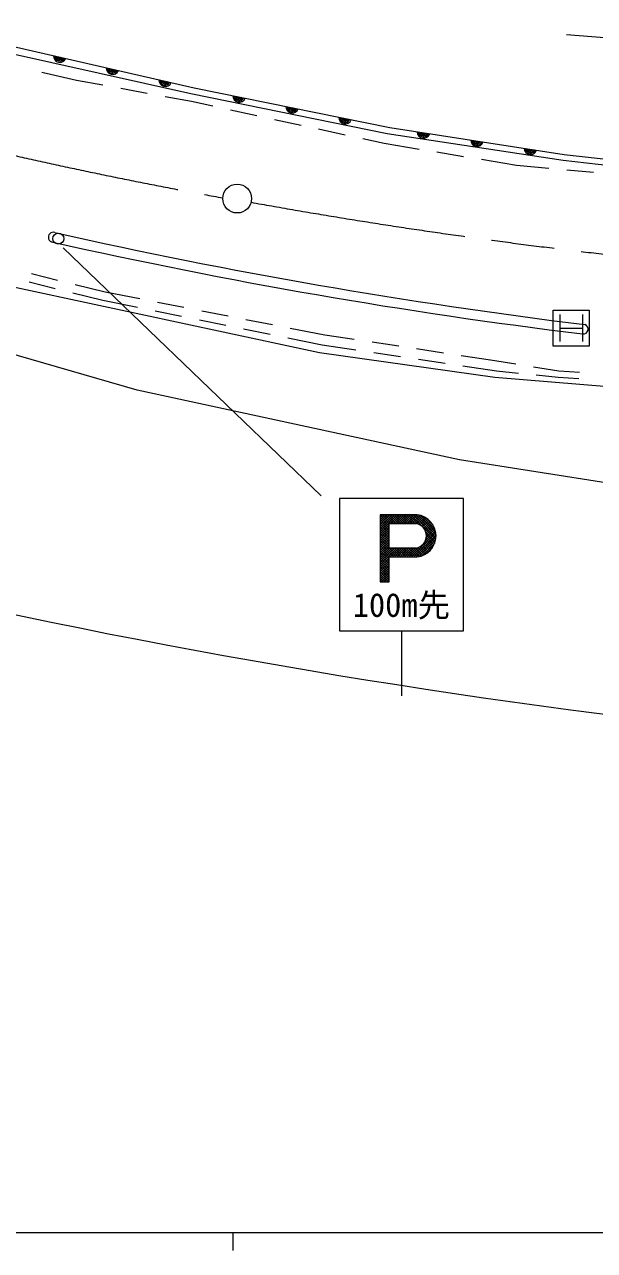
# Model space of a CAD drawing. Units: millimetres, scale not verified. Extents: x 40000 to 680000, y 20000 to 380000.
# Drawn here: x 156444 to 188045, y 204000 to 272029 of the extents above; entities that cross this region are included whole.
import ezdxf
from ezdxf.enums import TextEntityAlignment as Align

# ---------------------------------------------------------------- set-up
doc = ezdxf.new("R2010")
doc.units = ezdxf.units.MM
doc.header["$LTSCALE"] = 1000
doc.linetypes.add('CHAIN', pattern=[18.5, 12, -1.5, 3.5, -1.5])
for name, color, linetype, lineweight in [('M-BGD', 7, 'Continuous', 13), ('M-BMK', 2, 'CHAIN', 13), ('M-BMK-SRVR', 3, 'Continuous', 13), ('M-STR-HTXT', 7, 'Continuous', 13), ('M-STR-STRC', 7, 'Continuous', 13), ('M-STR-STRD', 7, 'Continuous', 13), ('M-TTL-BAND', 7, 'Continuous', 13)]:
    doc.layers.add(name, color=color, linetype=linetype, lineweight=lineweight)
doc.styles.add('ＭＳ ゴシック', font='')
doc.styles.get('ＭＳ ゴシック').set_extended_font_data('MS Gothic')

msp = doc.modelspace()

# ---------------------------------------------------------------- linework, layer by layer
at = {"layer": 'M-BGD'}
for p, q in [((159328, 268927), (157400, 269359)), ((160794, 268657), (159328, 268927)), ((163252, 268204), (161777, 268476)), ((165702, 267752), (164236, 268023)), ((166889, 267493), (165702, 267752)), ((169332, 266960), (167866, 267280)), ((171774, 266427), (170309, 266747)), ((174217, 265894), (172751, 266214)), ((176381, 265422), (175194, 265681)), ((178325, 265101), (176381, 265422)), ((180792, 264694), (179312, 264938)), ((183722, 264210), (181778, 264531)), ((185509, 264042), (183722, 264210)), ((187998, 263809), (186504, 263949)), ((156823, 258210), (158279, 257849)), ((156693, 257746), (158150, 257387)), ((159121, 257149), (160789, 256739)), ((159249, 257609), (160907, 257198)), ((160907, 257198), (162831, 256821)), ((160789, 256739), (162707, 256347)), ((163812, 256629), (165284, 256341)), ((163686, 256147), (165156, 255847)), ((166266, 256148), (167738, 255860)), ((166136, 255647), (167606, 255347)), ((168585, 255147), (170055, 254847)), ((168719, 255668), (170191, 255380)), ((171173, 255188), (173097, 254811)), ((171035, 254647), (172953, 254256)), ((173097, 254811), (174722, 254566)), ((172953, 254256), (174819, 253976)), ((175710, 254416), (177194, 254192)), ((175808, 253828), (177291, 253605)), ((178182, 254043), (179666, 253819)), ((178280, 253457), (179764, 253235)), ((180654, 253670), (182280, 253425)), ((180753, 253087), (182619, 252807)), ((182280, 253425), (183680, 253195)), ((182619, 252807), (183826, 252684)), ((184667, 253034), (186067, 252804)), ((184821, 252582), (186028, 252458)), ((186028, 252458), (187180, 252381)), ((186067, 252804), (187215, 252729))]:
    msp.add_line(p, q, dxfattribs=at)
for points in [[(79222, 293487), (93233, 289518), (117913, 281282), (138575, 274986), (145071, 273268), (165855, 268524), (176696, 266307), (186362, 264821), (193500, 264023), (202457, 263624), (206647, 264422), (212256, 266041)], [(232064, 263713), (232067, 262723), (225490, 262976), (212112, 265666), (206673, 264112), (202419, 263199), (193421, 263668), (186317, 264486), (176557, 265971), (165672, 268183), (144921, 272809), (138404, 274638), (124307, 278821), (117760, 280905), (93153, 289090), (86892, 291048)], [(186503, 271484), (197710, 270586), (209077, 270436)], [(222355, 244479), (219860, 244387), (193257, 245883), (180554, 247879), (162696, 251736), (154549, 254097), (142145, 258575), (130473, 263364), (124465, 266246)], [(124465, 266246), (133133, 263364), (143553, 260438), (155214, 257600), (172794, 253831), (182527, 252457), (201593, 250883), (210970, 250373), (221808, 250059)]]:
    msp.add_lwpolyline(points, dxfattribs=at)
for centre, radius, start, end in [((158400, 270281), 354, 175.939, 338.34418), ((158400, 270281), 283, 178.16304, 336.12014), ((158400, 270281), 212, 181.90937, 332.37382), ((158400, 270281), 142, 189.6211, 324.66209), ((158400, 270281), 100, 199.93876, 314.34443), ((158400, 270281), 100, 199.93876, 314.34443), ((161324, 269613), 354, 175.939, 338.34418), ((161324, 269613), 283, 178.16304, 336.12014), ((161324, 269613), 212, 181.90937, 332.37382), ((161324, 269613), 142, 189.6211, 324.66209), ((161324, 269613), 100, 199.93876, 314.34443), ((161324, 269613), 100, 199.93876, 314.34443), ((164249, 268946), 354, 175.939, 338.34418), ((164249, 268946), 283, 178.16304, 336.12014), ((164249, 268946), 212, 181.90937, 332.37382), ((164249, 268946), 142, 189.6211, 324.66209), ((164249, 268946), 100, 199.93876, 314.34443), ((164249, 268946), 100, 199.93876, 314.34443), ((168347, 268069), 354, 177.23984, 339.64501), ((168347, 268069), 283, 179.46387, 337.42098), ((168347, 268069), 212, 183.2102, 333.67465), ((168347, 268069), 142, 190.92193, 325.96292), ((168347, 268069), 100, 201.23959, 315.64526), ((168347, 268069), 100, 201.23959, 315.64526), ((171286, 267468), 354, 177.23984, 339.64501), ((171286, 267468), 283, 179.46387, 337.42098), ((171286, 267468), 212, 183.2102, 333.67465), ((171286, 267468), 142, 190.92193, 325.96292), ((171286, 267468), 100, 201.23959, 315.64526), ((171286, 267468), 100, 201.23959, 315.64526), ((174225, 266867), 354, 177.23984, 339.64501), ((174225, 266867), 283, 179.46387, 337.42098), ((174225, 266867), 212, 183.2102, 333.67465), ((174225, 266867), 142, 190.92193, 325.96292), ((174225, 266867), 100, 201.23959, 315.64526), ((174225, 266867), 100, 201.23959, 315.64526), ((178572, 266073), 354, 180.06112, 342.4663), ((178572, 266073), 283, 182.28516, 340.24226), ((178572, 266073), 212, 186.03149, 336.49594), ((178572, 266073), 142, 193.74322, 328.78421), ((178572, 266073), 100, 204.06088, 318.46654), ((178572, 266073), 100, 204.06088, 318.46654), ((181537, 265618), 354, 180.06112, 342.4663), ((181537, 265618), 283, 182.28516, 340.24226), ((181537, 265618), 212, 186.03149, 336.49594), ((181537, 265618), 142, 193.74322, 328.78421), ((181537, 265618), 100, 204.06088, 318.46654), ((181537, 265618), 100, 204.06088, 318.46654), ((184502, 265162), 354, 180.06112, 342.4663), ((184502, 265162), 283, 182.28516, 340.24226), ((184502, 265162), 212, 186.03149, 336.49594), ((184502, 265162), 142, 193.74322, 328.78421), ((184502, 265162), 100, 204.06088, 318.46654), ((184502, 265162), 100, 204.06088, 318.46654)]:
    msp.add_arc(centre, radius, start, end, dxfattribs=at)
at = {"layer": 'M-BMK'}
for centre, radius, start, end in [((213130, 516389), 258056, 252.46622, 259.8001), ((222927, 560861), 303524, 259.76692, 273.82413)]:
    msp.add_arc(centre, radius, start, end, dxfattribs=at)
at = {"layer": 'M-BMK-SRVR'}
msp.add_circle((168232, 262370), 800, dxfattribs=at)
at = {"layer": 'M-STR-HTXT'}
msp.add_arc((240725, 641694), 411249, 246.81579, 275.83121, dxfattribs=at)
at = {"layer": 'M-STR-STRC'}
for p, q in [((172899, 245880), (158583, 259631)), ((185753, 254186), (185753, 256186)), ((185753, 256186), (187753, 256186)), ((186128, 255936), (186128, 254436)), ((187378, 255936), (187378, 254436)), ((187753, 256186), (187753, 254186)), ((186128, 255186), (187378, 255186)), ((187753, 254186), (185753, 254186)), ((173905, 245723), (173905, 238390)), ((180787, 245723), (173905, 245723)), ((180787, 238390), (180787, 245723)), ((176656, 244329), (176164, 244821)), ((176164, 244690), (176295, 244821)), ((176164, 244559), (176426, 244821)), ((176164, 244427), (176558, 244821)), ((176164, 244296), (176689, 244821)), ((176164, 244164), (176820, 244821)), ((176164, 244033), (176952, 244821)), ((176164, 243902), (177083, 244821)), ((176656, 244197), (176164, 244690)), ((176656, 244066), (176164, 244559)), ((176656, 243935), (176164, 244427)), ((176656, 243803), (176164, 244296)), ((176164, 243770), (176656, 244263)), ((176778, 244339), (176295, 244821)), ((176909, 244339), (176426, 244821)), ((177040, 244339), (176558, 244821)), ((177172, 244339), (176689, 244821)), ((176732, 244339), (177215, 244821)), ((177303, 244339), (176820, 244821)), ((176863, 244339), (177346, 244821)), ((177434, 244339), (176952, 244821)), ((176995, 244339), (177477, 244821)), ((177566, 244339), (177083, 244821)), ((177126, 244339), (177609, 244821)), ((177697, 244339), (177215, 244821)), ((177257, 244339), (177740, 244821)), ((177829, 244339), (177346, 244821)), ((177389, 244339), (177871, 244821)), ((177960, 244339), (177477, 244821)), ((177520, 244339), (178003, 244821)), ((178091, 244339), (177609, 244821)), ((177651, 244339), (178134, 244821)), ((178245, 244316), (177740, 244821)), ((177783, 244339), (178259, 244815)), ((179242, 243450), (177871, 244821)), ((177914, 244339), (178369, 244793)), ((179257, 243567), (178003, 244821)), ((178046, 244339), (178470, 244763)), ((179259, 243696), (178134, 244821)), ((178173, 244335), (178564, 244726)), ((179245, 243842), (178274, 244813)), ((178275, 244306), (178652, 244682)), ((178366, 244265), (178734, 244633)), ((178446, 244214), (178810, 244578)), ((179203, 244015), (178447, 244771)), ((178517, 244154), (178881, 244518)), ((178580, 244085), (178947, 244452)), ((178633, 244006), (179008, 244381)), ((178676, 243918), (179063, 244305)), ((179095, 244255), (178687, 244663)), ((176656, 243672), (176164, 244164)), ((176164, 243639), (176656, 244131)), ((176656, 243541), (176164, 244033)), ((176164, 243508), (176656, 244000)), ((176656, 243409), (176164, 243902)), ((176164, 243376), (176656, 243869)), ((176656, 243278), (176164, 243770)), ((176164, 243245), (176656, 243737)), ((176656, 243147), (176164, 243639)), ((176164, 243114), (176656, 243606)), ((177902, 242487), (179246, 243832)), ((178033, 242487), (179259, 243713)), ((178164, 242487), (179258, 243580)), ((178672, 243389), (179224, 243941)), ((179218, 243343), (178695, 243866)), ((178708, 243819), (179113, 244223)), ((178721, 243569), (179194, 244042)), ((179147, 243151), (178722, 243576)), ((178726, 243705), (179157, 244136)), ((179186, 243244), (178726, 243704)), ((176656, 243015), (176164, 243508)), ((176164, 242982), (176656, 243475)), ((177053, 242487), (176164, 243376)), ((176164, 242851), (176656, 243343)), ((176922, 242487), (176164, 243245)), ((176164, 242719), (176656, 243212)), ((176790, 242487), (176164, 243114)), ((176164, 242588), (176656, 243080)), ((176659, 242487), (176164, 242982)), ((176164, 242457), (176686, 242979)), ((176164, 242325), (176817, 242979)), ((176164, 242194), (176948, 242979)), ((176164, 242063), (177080, 242979)), ((177184, 242487), (176692, 242979)), ((176719, 242487), (177211, 242979)), ((177316, 242487), (176824, 242979)), ((176851, 242487), (177342, 242979)), ((177447, 242487), (176955, 242979)), ((176982, 242487), (177474, 242979)), ((177578, 242487), (177087, 242979)), ((177113, 242487), (177605, 242979)), ((177710, 242487), (177218, 242979)), ((177245, 242487), (177737, 242979)), ((177841, 242487), (177349, 242979)), ((177376, 242487), (177868, 242979)), ((177972, 242487), (177481, 242979)), ((177507, 242487), (177999, 242979)), ((178104, 242487), (177612, 242979)), ((177639, 242487), (178131, 242979)), ((178233, 242489), (177743, 242979)), ((177770, 242487), (178308, 243024)), ((178344, 242509), (177875, 242979)), ((178448, 242537), (178006, 242979)), ((178543, 242573), (178137, 242979)), ((178632, 242615), (178246, 243001)), ((178311, 242502), (179238, 243430)), ((178716, 242663), (178340, 243039)), ((178793, 242717), (178423, 243087)), ((178493, 242553), (179187, 243247)), ((178865, 242776), (178497, 243145)), ((178932, 242841), (178562, 243211)), ((178994, 242910), (178618, 243286)), ((179051, 242985), (178664, 243371)), ((179102, 243065), (178700, 243467)), ((178775, 242704), (179037, 242965)), ((176656, 242358), (176164, 242851)), ((176656, 242227), (176164, 242719)), ((176656, 242096), (176164, 242588)), ((176656, 241964), (176164, 242457)), ((176164, 241931), (176656, 242424)), ((176656, 241833), (176164, 242325)), ((176164, 241800), (176656, 242292)), ((176656, 241702), (176164, 242194)), ((176164, 241669), (176656, 242161)), ((176656, 241570), (176164, 242063)), ((176164, 241537), (176656, 242030)), ((176656, 241439), (176164, 241931)), ((176164, 241406), (176656, 241898)), ((176656, 241308), (176164, 241800)), ((176164, 241274), (176656, 241767)), ((176656, 241176), (176164, 241669)), ((176164, 241143), (176656, 241635)), ((176604, 241097), (176164, 241537)), ((176249, 241097), (176656, 241504)), ((176473, 241097), (176164, 241406)), ((176341, 241097), (176164, 241274)), ((176210, 241097), (176164, 241143)), ((176380, 241097), (176656, 241373)), ((176511, 241097), (176656, 241241)), ((176643, 241097), (176656, 241110)), ((173905, 238390), (180787, 238390)), ((177346, 238390), (177346, 234777))]:
    msp.add_line(p, q, dxfattribs=at)
for points in [[(178212, 244821), (176164, 244821), (176164, 241097), (176656, 241097), (176656, 242487), (178212, 242487)], [(178152, 242979), (176656, 242979), (176656, 244339), (178152, 244339)]]:
    msp.add_lwpolyline(points, dxfattribs=at)
msp.add_circle((158314, 260150), 305, dxfattribs=at)
for centre, radius, start, end in [((178038, 243659), 690, 279.54386, 80.45614), ((178086, 243654), 1174, 276.151, 83.849)]:
    msp.add_arc(centre, radius, start, end, dxfattribs=at)
at = {"layer": 'M-STR-STRD'}
for centre, radius, start, end in [((158036, 260227), 272, 71.05328, 263.54208), ((223675, 551291), 298643, 257.29727, 263.02098), ((224494, 555401), 302294, 257.31704, 262.97172), ((187427, 255124), 267, 261.46317, 72.86561)]:
    msp.add_arc(centre, radius, start, end, dxfattribs=at)
at = {"layer": 'M-TTL-BAND'}
for p, q in [((40000, 205000), (579000, 205000)), ((168000, 205000), (168000, 204000))]:
    msp.add_line(p, q, dxfattribs=at)

# ---------------------------------------------------------------- texts
at = {"layer": 'M-STR-STRC', "style": 'ＭＳ ゴシック'}
msp.add_text('100m先', height=1320, dxfattribs=at).set_placement((177339, 238762), align=Align.BOTTOM_CENTER)

doc.saveas('drawing.dxf')
